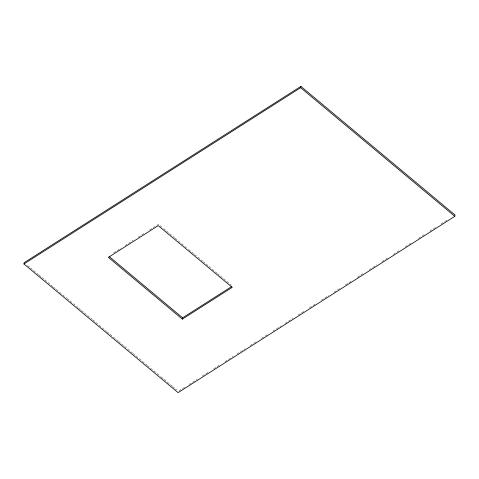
<?xml version="1.0" encoding="UTF-8"?>
<svg xmlns="http://www.w3.org/2000/svg" width="479" height="479" viewBox="0 0 479 479"><rect width="100%" height="100%" fill="white"/><g stroke="black" fill="none" stroke-linecap="round" stroke-linejoin="round"><path stroke-width="0.36" stroke-dasharray="2.4 1.8" d="M113.667 252.846L121.241 248.02M125.025 245.613L133.228 240.386M138.275 237.165L144.586 233.147M149.634 229.932L158.471 224.304L163.058 228.13M179.002 390.9L185.307 386.882M189.085 384.475L197.282 379.254M202.324 376.045L208.622 372.027M213.664 368.818L220.597 364.399M225.01 361.585L233.207 356.37M236.985 353.957L245.176 348.736M250.224 345.527L256.522 341.509M261.564 338.3L268.497 333.881M272.91 331.073L281.101 325.852M284.885 323.439L293.076 318.224M298.118 315.008L304.422 310.997M309.464 307.781L316.397 303.363M321.439 300.153L329.001 295.333M334.043 292.124L340.976 287.705M345.389 284.891L352.322 280.478M357.364 277.263L363.663 273.252M369.339 269.635L376.901 264.815M381.943 261.606L388.876 257.187M393.289 254.379L400.216 249.96M405.258 246.745L411.563 242.733M418.496 238.314L424.801 234.297M429.843 231.088L436.77 226.669M441.183 223.861L448.116 219.442M163.632 228.609L165.926 230.525M166.5 231.004L174.53 237.704M175.104 238.183L188.301 249.194M188.87 249.673L191.169 251.589M191.738 252.068L194.037 253.984M194.606 254.457L202.641 261.163M203.216 261.642L205.509 263.552M206.084 264.031L208.377 265.947M208.952 266.426L216.981 273.126M217.556 273.605L219.849 275.521M220.424 276L231.321 285.095M27.644 265.522L29.938 267.438M30.512 267.917L38.536 274.611M39.11 275.09L41.398 277M41.972 277.479L44.266 279.395M44.84 279.874L52.864 286.568M53.432 287.047L55.726 288.957M56.3 289.436L66.617 298.046M67.192 298.525L69.485 300.435M70.054 300.914L78.077 307.608M78.652 308.087L80.945 310.003M81.52 310.482L83.807 312.392M84.382 312.871L92.405 319.565M92.98 320.044L95.273 321.954M95.848 322.433L106.733 331.522M107.308 332.001L109.601 333.911M110.176 334.39L118.199 341.084M118.768 341.563L121.061 343.479M121.636 343.958L123.929 345.868M124.498 346.347L132.527 353.041M133.096 353.52L135.389 355.436M135.964 355.909L146.849 364.998M147.424 365.477L160.609 376.476M161.178 376.955L163.471 378.865M164.046 379.344L172.069 386.044M172.644 386.517L174.937 388.433M175.506 388.912L176.655 389.864"/><path stroke-width="0.72" d="M23.95 263.977L24.207 262.654L300.884 86.376L455.05 215.023L454.793 216.346L178.116 392.624L23.95 263.977L300.626 87.699L300.884 86.376M182.361 319.134L232.213 287.37L158.214 225.621L108.362 257.385L182.361 319.134L182.619 317.816L231.836 286.454M300.626 87.699L454.793 216.346M109.194 256.54L182.619 317.816"/></g></svg>
